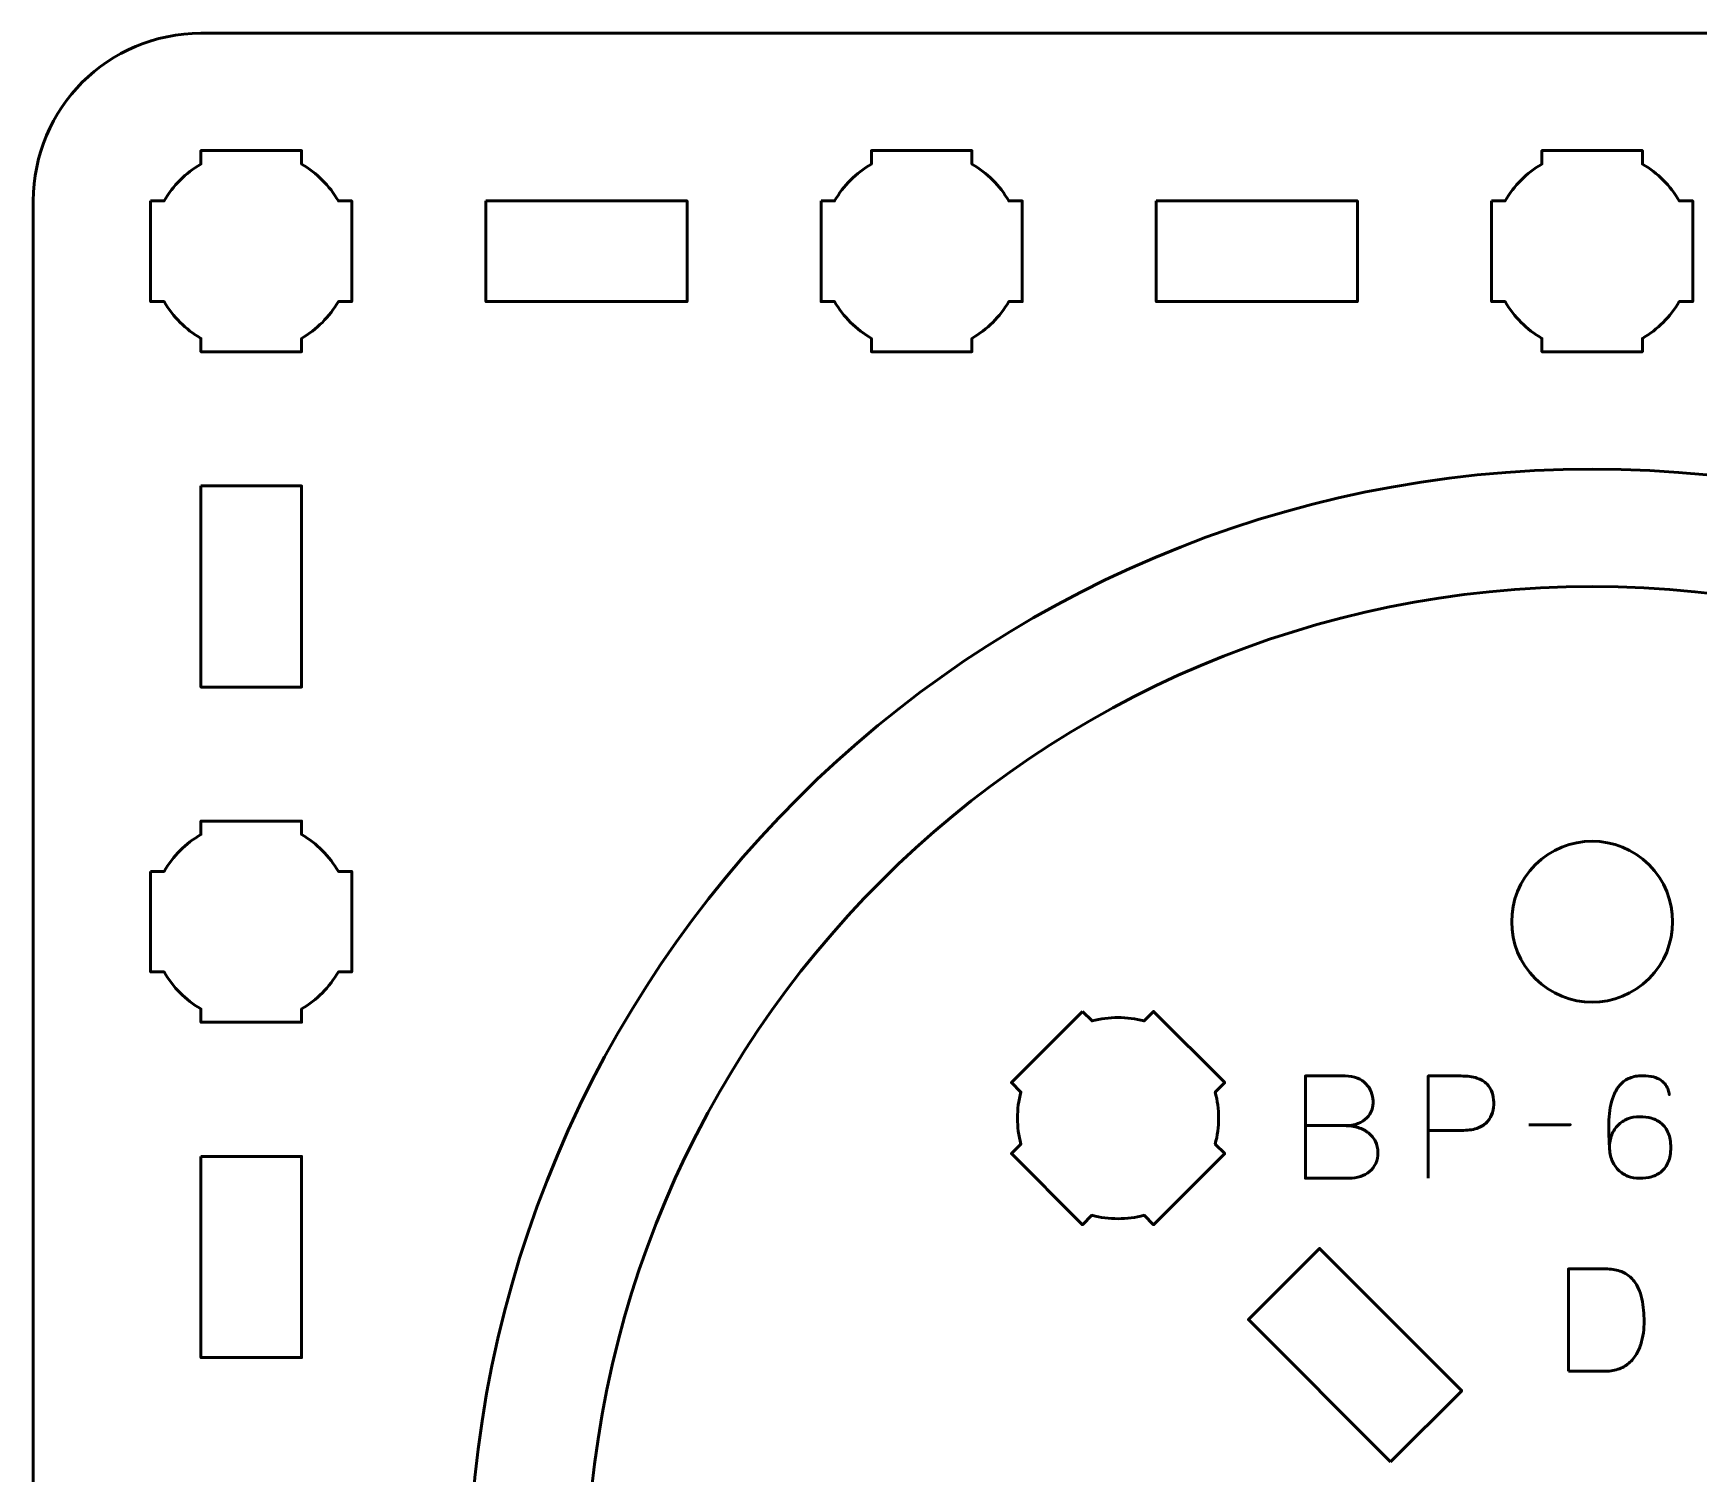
# Model space of a CAD drawing. Header units: centimetres. Extents: x -35.2 to 14.2, y -19.5 to -10.2.
# Drawn here: x -35.15 to -30.182, y -14.496 to -10.2 of the extents above; entities that cross this region are included whole.
import ezdxf

# ---------------------------------------------------------------- set-up
doc = ezdxf.new("R2010")
doc.units = ezdxf.units.CM
doc.header["$MEASUREMENT"] = 0
doc.layers.add('Layer 1', color=7, linetype='Continuous')

msp = doc.modelspace()

# ---------------------------------------------------------------- linework, layer by layer
at = {"layer": 'Layer 1', "lineweight": 53}
for centre, major_axis in [((-30.50001, -14.85001), (0, 3.35)), ((-30.5, -14.85), (0, 3))]:
    msp.add_ellipse(centre, major_axis=major_axis, ratio=1, dxfattribs=at)
for points, knots in [([(-34.64995, -10.19995), (-34.64995, -10.19995), (-26.35005, -10.19995), (-26.35005, -10.19995), (-26.35005, -10.19995), (-26.07305, -10.19995), (-25.84995, -10.42305), (-25.84995, -10.70005), (-25.84995, -10.70005), (-25.84995, -10.70005), (-25.84995, -18.99995), (-25.84995, -18.99995), (-25.84995, -18.99995), (-25.84995, -19.27695), (-26.07305, -19.50005), (-26.35005, -19.50005), (-26.35005, -19.50005), (-26.35005, -19.50005), (-34.64995, -19.50005), (-34.64995, -19.50005), (-34.64995, -19.50005), (-34.92695, -19.50005), (-35.15005, -19.27695), (-35.15005, -18.99995), (-35.15005, -18.99995), (-35.15005, -18.99995), (-35.15005, -10.70005), (-35.15005, -10.70005), (-35.15005, -10.70005), (-35.15005, -10.42305), (-34.92695, -10.19995), (-34.64995, -10.19995)], [0, 0, 0, 0, 0.125, 0.125, 0.125, 0.125, 0.25, 0.25, 0.25, 0.25, 0.375, 0.375, 0.375, 0.375, 0.5, 0.5, 0.5, 0.5, 0.625, 0.625, 0.625, 0.625, 0.75, 0.75, 0.75, 0.75, 0.875, 0.875, 0.875, 0.875, 1, 1, 1, 1]), ([(-34.80001, -10.69997), (-34.80001, -10.69997), (-34.75981, -10.69997), (-34.75981, -10.69997), (-34.75981, -10.69997), (-34.73348, -10.65445), (-34.69552, -10.61652), (-34.65001, -10.59019), (-34.65001, -10.59019), (-34.65001, -10.59019), (-34.65001, -10.54997), (-34.65001, -10.54997), (-34.65001, -10.54997), (-34.65001, -10.54997), (-34.35001, -10.54997), (-34.35001, -10.54997), (-34.35001, -10.54997), (-34.35001, -10.54997), (-34.35001, -10.59016), (-34.35001, -10.59016), (-34.35001, -10.59016), (-34.30448, -10.61649), (-34.26649, -10.65444), (-34.24013, -10.69997), (-34.24013, -10.69997), (-34.24013, -10.69997), (-34.20001, -10.69997), (-34.20001, -10.69997), (-34.20001, -10.69997), (-34.20001, -10.69997), (-34.20001, -10.84539), (-34.20001, -10.84539), (-34.20001, -10.84539), (-34.20001, -10.84539), (-34.19995, -10.85004), (-34.19995, -10.85004), (-34.19995, -10.85004), (-34.19995, -10.85004), (-34.20001, -10.85468), (-34.20001, -10.85468), (-34.20001, -10.85468), (-34.20001, -10.85468), (-34.20001, -10.99997), (-34.20001, -10.99997), (-34.20001, -10.99997), (-34.20001, -10.99997), (-34.24008, -10.99997), (-34.24008, -10.99997), (-34.24008, -10.99997), (-34.26643, -11.04554), (-34.30443, -11.08355), (-34.35001, -11.10991), (-34.35001, -11.10991), (-34.35001, -11.10991), (-34.35001, -11.14997), (-34.35001, -11.14997), (-34.35001, -11.14997), (-34.35001, -11.14997), (-34.49329, -11.14997), (-34.49329, -11.14997), (-34.49329, -11.14997), (-34.49329, -11.14997), (-34.49996, -11.15005), (-34.49996, -11.15005), (-34.49996, -11.15005), (-34.49996, -11.15005), (-34.50664, -11.14997), (-34.50664, -11.14997), (-34.50664, -11.14997), (-34.50664, -11.14997), (-34.65001, -11.14997), (-34.65001, -11.14997), (-34.65001, -11.14997), (-34.65001, -11.14997), (-34.65001, -11.10987), (-34.65001, -11.10987), (-34.65001, -11.10987), (-34.69555, -11.08351), (-34.73353, -11.04552), (-34.75986, -10.99997), (-34.75986, -10.99997), (-34.75986, -10.99997), (-34.80001, -10.99997), (-34.80001, -10.99997), (-34.80001, -10.99997), (-34.80001, -10.99997), (-34.80001, -10.69997), (-34.80001, -10.69997)], [0, 0, 0, 0, 0.0454545, 0.0454545, 0.0454545, 0.0454545, 0.0909091, 0.0909091, 0.0909091, 0.0909091, 0.1363636, 0.1363636, 0.1363636, 0.1363636, 0.1818182, 0.1818182, 0.1818182, 0.1818182, 0.2272727, 0.2272727, 0.2272727, 0.2272727, 0.2727273, 0.2727273, 0.2727273, 0.2727273, 0.3181818, 0.3181818, 0.3181818, 0.3181818, 0.3636364, 0.3636364, 0.3636364, 0.3636364, 0.4090909, 0.4090909, 0.4090909, 0.4090909, 0.4545455, 0.4545455, 0.4545455, 0.4545455, 0.5, 0.5, 0.5, 0.5, 0.5454545, 0.5454545, 0.5454545, 0.5454545, 0.5909091, 0.5909091, 0.5909091, 0.5909091, 0.6363636, 0.6363636, 0.6363636, 0.6363636, 0.6818182, 0.6818182, 0.6818182, 0.6818182, 0.7272727, 0.7272727, 0.7272727, 0.7272727, 0.7727273, 0.7727273, 0.7727273, 0.7727273, 0.8181818, 0.8181818, 0.8181818, 0.8181818, 0.8636364, 0.8636364, 0.8636364, 0.8636364, 0.9090909, 0.9090909, 0.9090909, 0.9090909, 0.9545455, 0.9545455, 0.9545455, 0.9545455, 1, 1, 1, 1]), ([(-32.80001, -10.69997), (-32.80001, -10.69997), (-32.75981, -10.69997), (-32.75981, -10.69997), (-32.75981, -10.69997), (-32.73348, -10.65445), (-32.69552, -10.61652), (-32.65001, -10.59019), (-32.65001, -10.59019), (-32.65001, -10.59019), (-32.65001, -10.54997), (-32.65001, -10.54997), (-32.65001, -10.54997), (-32.65001, -10.54997), (-32.35001, -10.54997), (-32.35001, -10.54997), (-32.35001, -10.54997), (-32.35001, -10.54997), (-32.35001, -10.59016), (-32.35001, -10.59016), (-32.35001, -10.59016), (-32.30448, -10.61649), (-32.26649, -10.65444), (-32.24013, -10.69997), (-32.24013, -10.69997), (-32.24013, -10.69997), (-32.20001, -10.69997), (-32.20001, -10.69997), (-32.20001, -10.69997), (-32.20001, -10.69997), (-32.20001, -10.84539), (-32.20001, -10.84539), (-32.20001, -10.84539), (-32.20001, -10.84539), (-32.19995, -10.85004), (-32.19995, -10.85004), (-32.19995, -10.85004), (-32.19995, -10.85004), (-32.20001, -10.85468), (-32.20001, -10.85468), (-32.20001, -10.85468), (-32.20001, -10.85468), (-32.20001, -10.99997), (-32.20001, -10.99997), (-32.20001, -10.99997), (-32.20001, -10.99997), (-32.24008, -10.99997), (-32.24008, -10.99997), (-32.24008, -10.99997), (-32.26643, -11.04554), (-32.30443, -11.08355), (-32.35001, -11.10991), (-32.35001, -11.10991), (-32.35001, -11.10991), (-32.35001, -11.14997), (-32.35001, -11.14997), (-32.35001, -11.14997), (-32.35001, -11.14997), (-32.49329, -11.14997), (-32.49329, -11.14997), (-32.49329, -11.14997), (-32.49329, -11.14997), (-32.49996, -11.15005), (-32.49996, -11.15005), (-32.49996, -11.15005), (-32.49996, -11.15005), (-32.50664, -11.14997), (-32.50664, -11.14997), (-32.50664, -11.14997), (-32.50664, -11.14997), (-32.65001, -11.14997), (-32.65001, -11.14997), (-32.65001, -11.14997), (-32.65001, -11.14997), (-32.65001, -11.10987), (-32.65001, -11.10987), (-32.65001, -11.10987), (-32.69555, -11.08351), (-32.73353, -11.04552), (-32.75986, -10.99997), (-32.75986, -10.99997), (-32.75986, -10.99997), (-32.80001, -10.99997), (-32.80001, -10.99997), (-32.80001, -10.99997), (-32.80001, -10.99997), (-32.80001, -10.69997), (-32.80001, -10.69997)], [0, 0, 0, 0, 0.0454545, 0.0454545, 0.0454545, 0.0454545, 0.0909091, 0.0909091, 0.0909091, 0.0909091, 0.1363636, 0.1363636, 0.1363636, 0.1363636, 0.1818182, 0.1818182, 0.1818182, 0.1818182, 0.2272727, 0.2272727, 0.2272727, 0.2272727, 0.2727273, 0.2727273, 0.2727273, 0.2727273, 0.3181818, 0.3181818, 0.3181818, 0.3181818, 0.3636364, 0.3636364, 0.3636364, 0.3636364, 0.4090909, 0.4090909, 0.4090909, 0.4090909, 0.4545455, 0.4545455, 0.4545455, 0.4545455, 0.5, 0.5, 0.5, 0.5, 0.5454545, 0.5454545, 0.5454545, 0.5454545, 0.5909091, 0.5909091, 0.5909091, 0.5909091, 0.6363636, 0.6363636, 0.6363636, 0.6363636, 0.6818182, 0.6818182, 0.6818182, 0.6818182, 0.7272727, 0.7272727, 0.7272727, 0.7272727, 0.7727273, 0.7727273, 0.7727273, 0.7727273, 0.8181818, 0.8181818, 0.8181818, 0.8181818, 0.8636364, 0.8636364, 0.8636364, 0.8636364, 0.9090909, 0.9090909, 0.9090909, 0.9090909, 0.9545455, 0.9545455, 0.9545455, 0.9545455, 1, 1, 1, 1]), ([(-30.80001, -10.69997), (-30.80001, -10.69997), (-30.75981, -10.69997), (-30.75981, -10.69997), (-30.75981, -10.69997), (-30.73348, -10.65445), (-30.69552, -10.61652), (-30.65001, -10.59019), (-30.65001, -10.59019), (-30.65001, -10.59019), (-30.65001, -10.54997), (-30.65001, -10.54997), (-30.65001, -10.54997), (-30.65001, -10.54997), (-30.35001, -10.54997), (-30.35001, -10.54997), (-30.35001, -10.54997), (-30.35001, -10.54997), (-30.35001, -10.59016), (-30.35001, -10.59016), (-30.35001, -10.59016), (-30.30448, -10.61649), (-30.26649, -10.65444), (-30.24013, -10.69997), (-30.24013, -10.69997), (-30.24013, -10.69997), (-30.20001, -10.69997), (-30.20001, -10.69997), (-30.20001, -10.69997), (-30.20001, -10.69997), (-30.20001, -10.84539), (-30.20001, -10.84539), (-30.20001, -10.84539), (-30.20001, -10.84539), (-30.19995, -10.85004), (-30.19995, -10.85004), (-30.19995, -10.85004), (-30.19995, -10.85004), (-30.20001, -10.85468), (-30.20001, -10.85468), (-30.20001, -10.85468), (-30.20001, -10.85468), (-30.20001, -10.99997), (-30.20001, -10.99997), (-30.20001, -10.99997), (-30.20001, -10.99997), (-30.24008, -10.99997), (-30.24008, -10.99997), (-30.24008, -10.99997), (-30.26643, -11.04554), (-30.30443, -11.08355), (-30.35001, -11.10991), (-30.35001, -11.10991), (-30.35001, -11.10991), (-30.35001, -11.14997), (-30.35001, -11.14997), (-30.35001, -11.14997), (-30.35001, -11.14997), (-30.49329, -11.14997), (-30.49329, -11.14997), (-30.49329, -11.14997), (-30.49329, -11.14997), (-30.49996, -11.15005), (-30.49996, -11.15005), (-30.49996, -11.15005), (-30.49996, -11.15005), (-30.50664, -11.14997), (-30.50664, -11.14997), (-30.50664, -11.14997), (-30.50664, -11.14997), (-30.65001, -11.14997), (-30.65001, -11.14997), (-30.65001, -11.14997), (-30.65001, -11.14997), (-30.65001, -11.10987), (-30.65001, -11.10987), (-30.65001, -11.10987), (-30.69555, -11.08351), (-30.73353, -11.04552), (-30.75986, -10.99997), (-30.75986, -10.99997), (-30.75986, -10.99997), (-30.80001, -10.99997), (-30.80001, -10.99997), (-30.80001, -10.99997), (-30.80001, -10.99997), (-30.80001, -10.69997), (-30.80001, -10.69997)], [0, 0, 0, 0, 0.0454545, 0.0454545, 0.0454545, 0.0454545, 0.0909091, 0.0909091, 0.0909091, 0.0909091, 0.1363636, 0.1363636, 0.1363636, 0.1363636, 0.1818182, 0.1818182, 0.1818182, 0.1818182, 0.2272727, 0.2272727, 0.2272727, 0.2272727, 0.2727273, 0.2727273, 0.2727273, 0.2727273, 0.3181818, 0.3181818, 0.3181818, 0.3181818, 0.3636364, 0.3636364, 0.3636364, 0.3636364, 0.4090909, 0.4090909, 0.4090909, 0.4090909, 0.4545455, 0.4545455, 0.4545455, 0.4545455, 0.5, 0.5, 0.5, 0.5, 0.5454545, 0.5454545, 0.5454545, 0.5454545, 0.5909091, 0.5909091, 0.5909091, 0.5909091, 0.6363636, 0.6363636, 0.6363636, 0.6363636, 0.6818182, 0.6818182, 0.6818182, 0.6818182, 0.7272727, 0.7272727, 0.7272727, 0.7272727, 0.7727273, 0.7727273, 0.7727273, 0.7727273, 0.8181818, 0.8181818, 0.8181818, 0.8181818, 0.8636364, 0.8636364, 0.8636364, 0.8636364, 0.9090909, 0.9090909, 0.9090909, 0.9090909, 0.9545455, 0.9545455, 0.9545455, 0.9545455, 1, 1, 1, 1]), ([(-33.8, -10.70005), (-33.8, -10.70005), (-33.2, -10.70005), (-33.2, -10.70005), (-33.2, -10.70005), (-33.2, -10.70005), (-33.2, -11.00005), (-33.2, -11.00005), (-33.2, -11.00005), (-33.2, -11.00005), (-33.8, -11.00005), (-33.8, -11.00005), (-33.8, -11.00005), (-33.8, -11.00005), (-33.8, -10.70005), (-33.8, -10.70005)], [0, 0, 0, 0, 0.25, 0.25, 0.25, 0.25, 0.5, 0.5, 0.5, 0.5, 0.75, 0.75, 0.75, 0.75, 1, 1, 1, 1]), ([(-31.80004, -10.70005), (-31.80004, -10.70005), (-31.20003, -10.70005), (-31.20003, -10.70005), (-31.20003, -10.70005), (-31.20003, -10.70005), (-31.20003, -11.00005), (-31.20003, -11.00005), (-31.20003, -11.00005), (-31.20003, -11.00005), (-31.80004, -11.00005), (-31.80004, -11.00005), (-31.80004, -11.00005), (-31.80004, -11.00005), (-31.80004, -10.70005), (-31.80004, -10.70005)], [0, 0, 0, 0, 0.25, 0.25, 0.25, 0.25, 0.5, 0.5, 0.5, 0.5, 0.75, 0.75, 0.75, 0.75, 1, 1, 1, 1]), ([(-34.64995, -11.55), (-34.64995, -11.55), (-34.34995, -11.55), (-34.34995, -11.55), (-34.34995, -11.55), (-34.34995, -11.55), (-34.34995, -12.15), (-34.34995, -12.15), (-34.34995, -12.15), (-34.34995, -12.15), (-34.64995, -12.15), (-34.64995, -12.15), (-34.64995, -12.15), (-34.64995, -12.15), (-34.64995, -11.55), (-34.64995, -11.55)], [0, 0, 0, 0, 0.25, 0.25, 0.25, 0.25, 0.5, 0.5, 0.5, 0.5, 0.75, 0.75, 0.75, 0.75, 1, 1, 1, 1]), ([(-34.80001, -12.69997), (-34.80001, -12.69997), (-34.75981, -12.69997), (-34.75981, -12.69997), (-34.75981, -12.69997), (-34.73348, -12.65445), (-34.69552, -12.61652), (-34.65001, -12.59019), (-34.65001, -12.59019), (-34.65001, -12.59019), (-34.65001, -12.54997), (-34.65001, -12.54997), (-34.65001, -12.54997), (-34.65001, -12.54997), (-34.35001, -12.54997), (-34.35001, -12.54997), (-34.35001, -12.54997), (-34.35001, -12.54997), (-34.35001, -12.59016), (-34.35001, -12.59016), (-34.35001, -12.59016), (-34.30448, -12.61649), (-34.26649, -12.65444), (-34.24013, -12.69997), (-34.24013, -12.69997), (-34.24013, -12.69997), (-34.20001, -12.69997), (-34.20001, -12.69997), (-34.20001, -12.69997), (-34.20001, -12.69997), (-34.20001, -12.84539), (-34.20001, -12.84539), (-34.20001, -12.84539), (-34.20001, -12.84539), (-34.19995, -12.85004), (-34.19995, -12.85004), (-34.19995, -12.85004), (-34.19995, -12.85004), (-34.20001, -12.85468), (-34.20001, -12.85468), (-34.20001, -12.85468), (-34.20001, -12.85468), (-34.20001, -12.99997), (-34.20001, -12.99997), (-34.20001, -12.99997), (-34.20001, -12.99997), (-34.24008, -12.99997), (-34.24008, -12.99997), (-34.24008, -12.99997), (-34.26643, -13.04554), (-34.30443, -13.08355), (-34.35001, -13.10991), (-34.35001, -13.10991), (-34.35001, -13.10991), (-34.35001, -13.14997), (-34.35001, -13.14997), (-34.35001, -13.14997), (-34.35001, -13.14997), (-34.49329, -13.14997), (-34.49329, -13.14997), (-34.49329, -13.14997), (-34.49329, -13.14997), (-34.49996, -13.15005), (-34.49996, -13.15005), (-34.49996, -13.15005), (-34.49996, -13.15005), (-34.50664, -13.14997), (-34.50664, -13.14997), (-34.50664, -13.14997), (-34.50664, -13.14997), (-34.65001, -13.14997), (-34.65001, -13.14997), (-34.65001, -13.14997), (-34.65001, -13.14997), (-34.65001, -13.10987), (-34.65001, -13.10987), (-34.65001, -13.10987), (-34.69555, -13.08351), (-34.73353, -13.04552), (-34.75986, -12.99997), (-34.75986, -12.99997), (-34.75986, -12.99997), (-34.80001, -12.99997), (-34.80001, -12.99997), (-34.80001, -12.99997), (-34.80001, -12.99997), (-34.80001, -12.69997), (-34.80001, -12.69997)], [0, 0, 0, 0, 0.0454545, 0.0454545, 0.0454545, 0.0454545, 0.0909091, 0.0909091, 0.0909091, 0.0909091, 0.1363636, 0.1363636, 0.1363636, 0.1363636, 0.1818182, 0.1818182, 0.1818182, 0.1818182, 0.2272727, 0.2272727, 0.2272727, 0.2272727, 0.2727273, 0.2727273, 0.2727273, 0.2727273, 0.3181818, 0.3181818, 0.3181818, 0.3181818, 0.3636364, 0.3636364, 0.3636364, 0.3636364, 0.4090909, 0.4090909, 0.4090909, 0.4090909, 0.4545455, 0.4545455, 0.4545455, 0.4545455, 0.5, 0.5, 0.5, 0.5, 0.5454545, 0.5454545, 0.5454545, 0.5454545, 0.5909091, 0.5909091, 0.5909091, 0.5909091, 0.6363636, 0.6363636, 0.6363636, 0.6363636, 0.6818182, 0.6818182, 0.6818182, 0.6818182, 0.7272727, 0.7272727, 0.7272727, 0.7272727, 0.7727273, 0.7727273, 0.7727273, 0.7727273, 0.8181818, 0.8181818, 0.8181818, 0.8181818, 0.8636364, 0.8636364, 0.8636364, 0.8636364, 0.9090909, 0.9090909, 0.9090909, 0.9090909, 0.9545455, 0.9545455, 0.9545455, 0.9545455, 1, 1, 1, 1]), ([(-30.66971, -12.68028), (-30.57599, -12.58656), (-30.42399, -12.58656), (-30.33027, -12.68028), (-30.33027, -12.68028), (-30.23655, -12.774), (-30.23655, -12.926), (-30.33027, -13.01972), (-30.33027, -13.01972), (-30.42399, -13.11344), (-30.57599, -13.11344), (-30.66971, -13.01972), (-30.66971, -13.01972), (-30.76343, -12.926), (-30.76343, -12.774), (-30.66971, -12.68028)], [0, 0, 0, 0, 0.25, 0.25, 0.25, 0.25, 0.5, 0.5, 0.5, 0.5, 0.75, 0.75, 0.75, 0.75, 1, 1, 1, 1]), ([(-32.0203, -13.11757), (-32.0203, -13.11757), (-31.99187, -13.14599), (-31.99187, -13.14599), (-31.99187, -13.14599), (-31.94107, -13.13242), (-31.88741, -13.13244), (-31.83661, -13.14601), (-31.83661, -13.14601), (-31.83661, -13.14601), (-31.80817, -13.11757), (-31.80817, -13.11757), (-31.80817, -13.11757), (-31.80817, -13.11757), (-31.59604, -13.3297), (-31.59604, -13.3297), (-31.59604, -13.3297), (-31.59604, -13.3297), (-31.62445, -13.35812), (-31.62445, -13.35812), (-31.62445, -13.35812), (-31.61088, -13.40893), (-31.61085, -13.46263), (-31.6244, -13.51346), (-31.6244, -13.51346), (-31.6244, -13.51346), (-31.59604, -13.54183), (-31.59604, -13.54183), (-31.59604, -13.54183), (-31.59604, -13.54183), (-31.69886, -13.64466), (-31.69886, -13.64466), (-31.69886, -13.64466), (-31.69886, -13.64466), (-31.70211, -13.64799), (-31.70211, -13.64799), (-31.70211, -13.64799), (-31.70211, -13.64799), (-31.70543, -13.65123), (-31.70543, -13.65123), (-31.70543, -13.65123), (-31.70543, -13.65123), (-31.80817, -13.75396), (-31.80817, -13.75396), (-31.80817, -13.75396), (-31.80817, -13.75396), (-31.8365, -13.72563), (-31.8365, -13.72563), (-31.8365, -13.72563), (-31.88736, -13.73922), (-31.9411, -13.73923), (-31.99197, -13.72564), (-31.99197, -13.72564), (-31.99197, -13.72564), (-32.0203, -13.75396), (-32.0203, -13.75396), (-32.0203, -13.75396), (-32.0203, -13.75396), (-32.12161, -13.65265), (-32.12161, -13.65265), (-32.12161, -13.65265), (-32.12161, -13.65265), (-32.12639, -13.64799), (-32.12639, -13.64799), (-32.12639, -13.64799), (-32.12639, -13.64799), (-32.13105, -13.64321), (-32.13105, -13.64321), (-32.13105, -13.64321), (-32.13105, -13.64321), (-32.23243, -13.54183), (-32.23243, -13.54183), (-32.23243, -13.54183), (-32.23243, -13.54183), (-32.20408, -13.51348), (-32.20408, -13.51348), (-32.20408, -13.51348), (-32.21764, -13.46263), (-32.21763, -13.40892), (-32.20404, -13.35809), (-32.20404, -13.35809), (-32.20404, -13.35809), (-32.23243, -13.3297), (-32.23243, -13.3297), (-32.23243, -13.3297), (-32.23243, -13.3297), (-32.0203, -13.11757), (-32.0203, -13.11757)], [0, 0, 0, 0, 0.0454545, 0.0454545, 0.0454545, 0.0454545, 0.0909091, 0.0909091, 0.0909091, 0.0909091, 0.1363636, 0.1363636, 0.1363636, 0.1363636, 0.1818182, 0.1818182, 0.1818182, 0.1818182, 0.2272727, 0.2272727, 0.2272727, 0.2272727, 0.2727273, 0.2727273, 0.2727273, 0.2727273, 0.3181818, 0.3181818, 0.3181818, 0.3181818, 0.3636364, 0.3636364, 0.3636364, 0.3636364, 0.4090909, 0.4090909, 0.4090909, 0.4090909, 0.4545455, 0.4545455, 0.4545455, 0.4545455, 0.5, 0.5, 0.5, 0.5, 0.5454545, 0.5454545, 0.5454545, 0.5454545, 0.5909091, 0.5909091, 0.5909091, 0.5909091, 0.6363636, 0.6363636, 0.6363636, 0.6363636, 0.6818182, 0.6818182, 0.6818182, 0.6818182, 0.7272727, 0.7272727, 0.7272727, 0.7272727, 0.7727273, 0.7727273, 0.7727273, 0.7727273, 0.8181818, 0.8181818, 0.8181818, 0.8181818, 0.8636364, 0.8636364, 0.8636364, 0.8636364, 0.9090909, 0.9090909, 0.9090909, 0.9090909, 0.9545455, 0.9545455, 0.9545455, 0.9545455, 1, 1, 1, 1]), ([(-34.64995, -13.54996), (-34.64995, -13.54996), (-34.34995, -13.54996), (-34.34995, -13.54996), (-34.34995, -13.54996), (-34.34995, -13.54996), (-34.34995, -14.14997), (-34.34995, -14.14997), (-34.34995, -14.14997), (-34.34995, -14.14997), (-34.64995, -14.14997), (-34.64995, -14.14997), (-34.64995, -14.14997), (-34.64995, -14.14997), (-34.64995, -13.54996), (-34.64995, -13.54996)], [0, 0, 0, 0, 0.25, 0.25, 0.25, 0.25, 0.5, 0.5, 0.5, 0.5, 0.75, 0.75, 0.75, 0.75, 1, 1, 1, 1]), ([(-31.10108, -14.46114), (-31.10108, -14.46114), (-31.52535, -14.03687), (-31.52535, -14.03687), (-31.52535, -14.03687), (-31.52535, -14.03687), (-31.31322, -13.82474), (-31.31322, -13.82474), (-31.31322, -13.82474), (-31.31322, -13.82474), (-30.88895, -14.24901), (-30.88895, -14.24901), (-30.88895, -14.24901), (-30.88895, -14.24901), (-31.10108, -14.46114), (-31.10108, -14.46114)], [0, 0, 0, 0, 0.25, 0.25, 0.25, 0.25, 0.5, 0.5, 0.5, 0.5, 0.75, 0.75, 0.75, 0.75, 1, 1, 1, 1])]:
    msp.add_open_spline(points, degree=3, knots=knots, dxfattribs=at)
at = {"layer": 'Layer 1', "color": 5, "lineweight": 53}
for points, knots in [([(-31.35511, -13.45832), (-31.35511, -13.45832), (-31.23785, -13.45832), (-31.23785, -13.45832), (-31.23785, -13.45832), (-31.22261, -13.45825), (-31.20963, -13.45614), (-31.19869, -13.45197), (-31.19869, -13.45197), (-31.18782, -13.44788), (-31.17901, -13.44231), (-31.17216, -13.43532), (-31.17216, -13.43532), (-31.16532, -13.42834), (-31.16038, -13.42044), (-31.15727, -13.41169), (-31.15727, -13.41169), (-31.15424, -13.40301), (-31.15283, -13.39398), (-31.15318, -13.38467), (-31.15318, -13.38467), (-31.15361, -13.37535), (-31.15558, -13.36632), (-31.15911, -13.3575), (-31.15911, -13.3575), (-31.16257, -13.34868), (-31.16779, -13.34071), (-31.17463, -13.33358), (-31.17463, -13.33358), (-31.18147, -13.32646), (-31.19001, -13.32081), (-31.20038, -13.31665), (-31.20038, -13.31665), (-31.21076, -13.31242), (-31.22296, -13.31023), (-31.237, -13.31016), (-31.237, -13.31016), (-31.237, -13.31016), (-31.35511, -13.31016), (-31.35511, -13.31016), (-31.35511, -13.31016), (-31.35511, -13.31016), (-31.35511, -13.61538), (-31.35511, -13.61538), (-31.35511, -13.61538), (-31.35511, -13.61538), (-31.22515, -13.61538), (-31.22515, -13.61538), (-31.22515, -13.61538), (-31.21301, -13.61538), (-31.20172, -13.61362), (-31.19128, -13.61016), (-31.19128, -13.61016), (-31.18084, -13.60663), (-31.17174, -13.60162), (-31.16384, -13.59492), (-31.16384, -13.59492), (-31.156, -13.58829), (-31.14987, -13.58024), (-31.14549, -13.57072), (-31.14549, -13.57072), (-31.14112, -13.56119), (-31.13886, -13.5504), (-31.13879, -13.53833), (-31.13879, -13.53833), (-31.13907, -13.5262), (-31.14161, -13.51526), (-31.14648, -13.50546), (-31.14648, -13.50546), (-31.15135, -13.49565), (-31.15812, -13.48725), (-31.16687, -13.4802), (-31.16687, -13.4802), (-31.17562, -13.47321), (-31.18606, -13.46778), (-31.19806, -13.46404), (-31.19806, -13.46404), (-31.21005, -13.4603), (-31.22331, -13.4584), (-31.23785, -13.45832), (-31.23785, -13.45832), (-31.22331, -13.4584), (-31.21005, -13.4603), (-31.19806, -13.46404), (-31.19806, -13.46404), (-31.18606, -13.46778), (-31.17562, -13.47321), (-31.16687, -13.4802), (-31.16687, -13.4802), (-31.15812, -13.48725), (-31.15135, -13.49565), (-31.14648, -13.50546), (-31.14648, -13.50546), (-31.14161, -13.51526), (-31.13907, -13.5262), (-31.13879, -13.53833), (-31.13879, -13.53833), (-31.13886, -13.5504), (-31.14112, -13.56119), (-31.14549, -13.57072), (-31.14549, -13.57072), (-31.14987, -13.58024), (-31.156, -13.58829), (-31.16384, -13.59492), (-31.16384, -13.59492), (-31.17174, -13.60162), (-31.18084, -13.60663), (-31.19128, -13.61016), (-31.19128, -13.61016), (-31.20172, -13.61362), (-31.21301, -13.61538), (-31.22515, -13.61538), (-31.22515, -13.61538), (-31.22515, -13.61538), (-31.35511, -13.61538), (-31.35511, -13.61538), (-31.35511, -13.61538), (-31.35511, -13.61538), (-31.35511, -13.31016), (-31.35511, -13.31016), (-31.35511, -13.31016), (-31.35511, -13.31016), (-31.237, -13.31016), (-31.237, -13.31016), (-31.237, -13.31016), (-31.22296, -13.31023), (-31.21076, -13.31242), (-31.20038, -13.31665), (-31.20038, -13.31665), (-31.19001, -13.32081), (-31.18147, -13.32646), (-31.17463, -13.33358), (-31.17463, -13.33358), (-31.16779, -13.34071), (-31.16257, -13.34868), (-31.15911, -13.3575), (-31.15911, -13.3575), (-31.15558, -13.36632), (-31.15361, -13.37535), (-31.15318, -13.38467), (-31.15318, -13.38467), (-31.15283, -13.39398), (-31.15424, -13.40301), (-31.15727, -13.41169), (-31.15727, -13.41169), (-31.16038, -13.42044), (-31.16532, -13.42834), (-31.17216, -13.43532), (-31.17216, -13.43532), (-31.17901, -13.44231), (-31.18782, -13.44788), (-31.19869, -13.45197), (-31.19869, -13.45197), (-31.20963, -13.45614), (-31.22261, -13.45825), (-31.23785, -13.45832), (-31.23785, -13.45832), (-31.23785, -13.45832), (-31.35511, -13.45832), (-31.35511, -13.45832)], [0, 0, 0, 0, 0.025, 0.025, 0.025, 0.025, 0.05, 0.05, 0.05, 0.05, 0.075, 0.075, 0.075, 0.075, 0.1, 0.1, 0.1, 0.1, 0.125, 0.125, 0.125, 0.125, 0.15, 0.15, 0.15, 0.15, 0.175, 0.175, 0.175, 0.175, 0.2, 0.2, 0.2, 0.2, 0.225, 0.225, 0.225, 0.225, 0.25, 0.25, 0.25, 0.25, 0.275, 0.275, 0.275, 0.275, 0.3, 0.3, 0.3, 0.3, 0.325, 0.325, 0.325, 0.325, 0.35, 0.35, 0.35, 0.35, 0.375, 0.375, 0.375, 0.375, 0.4, 0.4, 0.4, 0.4, 0.425, 0.425, 0.425, 0.425, 0.45, 0.45, 0.45, 0.45, 0.475, 0.475, 0.475, 0.475, 0.5, 0.5, 0.5, 0.5, 0.525, 0.525, 0.525, 0.525, 0.55, 0.55, 0.55, 0.55, 0.575, 0.575, 0.575, 0.575, 0.6, 0.6, 0.6, 0.6, 0.625, 0.625, 0.625, 0.625, 0.65, 0.65, 0.65, 0.65, 0.675, 0.675, 0.675, 0.675, 0.7, 0.7, 0.7, 0.7, 0.725, 0.725, 0.725, 0.725, 0.75, 0.75, 0.75, 0.75, 0.775, 0.775, 0.775, 0.775, 0.8, 0.8, 0.8, 0.8, 0.825, 0.825, 0.825, 0.825, 0.85, 0.85, 0.85, 0.85, 0.875, 0.875, 0.875, 0.875, 0.9, 0.9, 0.9, 0.9, 0.925, 0.925, 0.925, 0.925, 0.95, 0.95, 0.95, 0.95, 0.975, 0.975, 0.975, 0.975, 1, 1, 1, 1]), ([(-30.98893, -13.61538), (-30.98893, -13.61538), (-30.98893, -13.31016), (-30.98893, -13.31016), (-30.98893, -13.31016), (-30.98893, -13.31016), (-30.89156, -13.31016), (-30.89156, -13.31016), (-30.89156, -13.31016), (-30.87209, -13.31023), (-30.85608, -13.31242), (-30.84345, -13.31665), (-30.84345, -13.31665), (-30.83089, -13.32081), (-30.82101, -13.3266), (-30.81388, -13.33394), (-30.81388, -13.33394), (-30.80676, -13.3412), (-30.80168, -13.34953), (-30.79857, -13.35891), (-30.79857, -13.35891), (-30.79554, -13.3683), (-30.79378, -13.3781), (-30.79335, -13.38848), (-30.79335, -13.38848), (-30.79286, -13.39885), (-30.79406, -13.40901), (-30.79688, -13.41888), (-30.79688, -13.41888), (-30.79977, -13.42876), (-30.80464, -13.43772), (-30.81163, -13.44577), (-30.81163, -13.44577), (-30.81854, -13.45381), (-30.82792, -13.46023), (-30.83971, -13.46496), (-30.83971, -13.46496), (-30.85149, -13.46975), (-30.86609, -13.47215), (-30.88352, -13.47229), (-30.88352, -13.47229), (-30.88352, -13.47229), (-30.98893, -13.47229), (-30.98893, -13.47229), (-30.98893, -13.47229), (-30.98893, -13.47229), (-30.88352, -13.47229), (-30.88352, -13.47229), (-30.88352, -13.47229), (-30.86645, -13.47215), (-30.85198, -13.46975), (-30.84027, -13.46496), (-30.84027, -13.46496), (-30.82849, -13.46023), (-30.8191, -13.45381), (-30.81205, -13.44577), (-30.81205, -13.44577), (-30.80506, -13.43772), (-30.80005, -13.42876), (-30.79709, -13.41888), (-30.79709, -13.41888), (-30.79413, -13.40901), (-30.79286, -13.39885), (-30.79335, -13.38848), (-30.79335, -13.38848), (-30.79378, -13.3781), (-30.79554, -13.3683), (-30.79871, -13.35891), (-30.79871, -13.35891), (-30.80182, -13.34953), (-30.80704, -13.3412), (-30.81417, -13.33394), (-30.81417, -13.33394), (-30.82136, -13.3266), (-30.83124, -13.32081), (-30.8438, -13.31665), (-30.8438, -13.31665), (-30.85643, -13.31242), (-30.8723, -13.31023), (-30.89156, -13.31016), (-30.89156, -13.31016), (-30.89156, -13.31016), (-30.98893, -13.31016), (-30.98893, -13.31016), (-30.98893, -13.31016), (-30.98893, -13.31016), (-30.98893, -13.61538), (-30.98893, -13.61538)], [0, 0, 0, 0, 0.0454545, 0.0454545, 0.0454545, 0.0454545, 0.0909091, 0.0909091, 0.0909091, 0.0909091, 0.1363636, 0.1363636, 0.1363636, 0.1363636, 0.1818182, 0.1818182, 0.1818182, 0.1818182, 0.2272727, 0.2272727, 0.2272727, 0.2272727, 0.2727273, 0.2727273, 0.2727273, 0.2727273, 0.3181818, 0.3181818, 0.3181818, 0.3181818, 0.3636364, 0.3636364, 0.3636364, 0.3636364, 0.4090909, 0.4090909, 0.4090909, 0.4090909, 0.4545455, 0.4545455, 0.4545455, 0.4545455, 0.5, 0.5, 0.5, 0.5, 0.5454545, 0.5454545, 0.5454545, 0.5454545, 0.5909091, 0.5909091, 0.5909091, 0.5909091, 0.6363636, 0.6363636, 0.6363636, 0.6363636, 0.6818182, 0.6818182, 0.6818182, 0.6818182, 0.7272727, 0.7272727, 0.7272727, 0.7272727, 0.7727273, 0.7727273, 0.7727273, 0.7727273, 0.8181818, 0.8181818, 0.8181818, 0.8181818, 0.8636364, 0.8636364, 0.8636364, 0.8636364, 0.9090909, 0.9090909, 0.9090909, 0.9090909, 0.9545455, 0.9545455, 0.9545455, 0.9545455, 1, 1, 1, 1]), ([(-30.44834, -13.52352), (-30.44827, -13.50969), (-30.44602, -13.4972), (-30.4415, -13.48591), (-30.4415, -13.48591), (-30.43706, -13.47469), (-30.43078, -13.46503), (-30.42266, -13.45691), (-30.42266, -13.45691), (-30.41462, -13.44887), (-30.40509, -13.44266), (-30.39423, -13.43829), (-30.39423, -13.43829), (-30.38336, -13.43391), (-30.37144, -13.43173), (-30.3586, -13.43165), (-30.3586, -13.43165), (-30.34569, -13.43158), (-30.33362, -13.43321), (-30.3224, -13.43645), (-30.3224, -13.43645), (-30.31118, -13.43963), (-30.30138, -13.44485), (-30.29284, -13.45205), (-30.29284, -13.45205), (-30.2843, -13.45917), (-30.2776, -13.46863), (-30.2728, -13.48041), (-30.2728, -13.48041), (-30.26801, -13.49219), (-30.26554, -13.50651), (-30.26547, -13.52352), (-30.26547, -13.52352), (-30.26554, -13.54052), (-30.26801, -13.55484), (-30.2728, -13.56663), (-30.2728, -13.56663), (-30.2776, -13.57841), (-30.2843, -13.58786), (-30.29284, -13.59499), (-30.29284, -13.59499), (-30.30138, -13.60219), (-30.31118, -13.60741), (-30.3224, -13.61058), (-30.3224, -13.61058), (-30.33362, -13.61383), (-30.34569, -13.61545), (-30.3586, -13.61538), (-30.3586, -13.61538), (-30.37144, -13.61531), (-30.38322, -13.61312), (-30.39402, -13.60875), (-30.39402, -13.60875), (-30.40474, -13.60437), (-30.41405, -13.59816), (-30.42203, -13.59005), (-30.42203, -13.59005), (-30.43, -13.58201), (-30.43628, -13.57234), (-30.44079, -13.56105), (-30.44079, -13.56105), (-30.44538, -13.54983), (-30.44785, -13.53735), (-30.44834, -13.52352), (-30.44834, -13.52352), (-30.44863, -13.51653), (-30.44898, -13.50821), (-30.44947, -13.49854), (-30.44947, -13.49854), (-30.44997, -13.4888), (-30.45025, -13.47822), (-30.45032, -13.46686), (-30.45032, -13.46686), (-30.45039, -13.45543), (-30.45004, -13.44365), (-30.44912, -13.43158), (-30.44912, -13.43158), (-30.44827, -13.41945), (-30.44658, -13.40752), (-30.44411, -13.39574), (-30.44411, -13.39574), (-30.44164, -13.38403), (-30.43811, -13.37295), (-30.43346, -13.36258), (-30.43346, -13.36258), (-30.4288, -13.35221), (-30.4228, -13.34304), (-30.41539, -13.33506), (-30.41539, -13.33506), (-30.40792, -13.32709), (-30.39881, -13.32081), (-30.38802, -13.31623), (-30.38802, -13.31623), (-30.37722, -13.31171), (-30.36445, -13.30938), (-30.34971, -13.30931), (-30.34971, -13.30931), (-30.33687, -13.30938), (-30.326, -13.31065), (-30.31697, -13.31312), (-30.31697, -13.31312), (-30.30794, -13.31559), (-30.30053, -13.31891), (-30.2946, -13.323), (-30.2946, -13.323), (-30.28875, -13.32716), (-30.28409, -13.33168), (-30.28071, -13.33669), (-30.28071, -13.33669), (-30.27732, -13.34163), (-30.27478, -13.34664), (-30.27323, -13.35165), (-30.27323, -13.35165), (-30.2716, -13.35665), (-30.27055, -13.36131), (-30.27012, -13.36562), (-30.27012, -13.36562), (-30.27055, -13.36131), (-30.2716, -13.35665), (-30.27323, -13.35165), (-30.27323, -13.35165), (-30.27478, -13.34664), (-30.27732, -13.34163), (-30.28071, -13.33669), (-30.28071, -13.33669), (-30.28409, -13.33168), (-30.28875, -13.32716), (-30.2946, -13.323), (-30.2946, -13.323), (-30.30053, -13.31891), (-30.30794, -13.31559), (-30.31697, -13.31312), (-30.31697, -13.31312), (-30.326, -13.31065), (-30.33687, -13.30938), (-30.34971, -13.30931), (-30.34971, -13.30931), (-30.36445, -13.30938), (-30.37722, -13.31171), (-30.38802, -13.31623), (-30.38802, -13.31623), (-30.39881, -13.32081), (-30.40792, -13.32709), (-30.41539, -13.33506), (-30.41539, -13.33506), (-30.4228, -13.34304), (-30.4288, -13.35221), (-30.43346, -13.36258), (-30.43346, -13.36258), (-30.43811, -13.37295), (-30.44164, -13.38403), (-30.44411, -13.39574), (-30.44411, -13.39574), (-30.44658, -13.40752), (-30.44827, -13.41945), (-30.44912, -13.43158), (-30.44912, -13.43158), (-30.45004, -13.44365), (-30.45039, -13.45543), (-30.45032, -13.46686), (-30.45032, -13.46686), (-30.45025, -13.47822), (-30.44997, -13.4888), (-30.44947, -13.49854), (-30.44947, -13.49854), (-30.44898, -13.50821), (-30.44863, -13.51653), (-30.44834, -13.52352), (-30.44834, -13.52352), (-30.44785, -13.53735), (-30.44538, -13.54983), (-30.44079, -13.56105), (-30.44079, -13.56105), (-30.43628, -13.57234), (-30.43, -13.58201), (-30.42203, -13.59005), (-30.42203, -13.59005), (-30.41405, -13.59816), (-30.40474, -13.60437), (-30.39402, -13.60875), (-30.39402, -13.60875), (-30.38322, -13.61312), (-30.37144, -13.61531), (-30.3586, -13.61538), (-30.3586, -13.61538), (-30.34569, -13.61545), (-30.33362, -13.61383), (-30.3224, -13.61058), (-30.3224, -13.61058), (-30.31118, -13.60741), (-30.30138, -13.60219), (-30.29284, -13.59499), (-30.29284, -13.59499), (-30.2843, -13.58786), (-30.2776, -13.57841), (-30.2728, -13.56663), (-30.2728, -13.56663), (-30.26801, -13.55484), (-30.26554, -13.54052), (-30.26547, -13.52352), (-30.26547, -13.52352), (-30.26554, -13.50651), (-30.26801, -13.49219), (-30.2728, -13.48041), (-30.2728, -13.48041), (-30.2776, -13.46863), (-30.2843, -13.45917), (-30.29284, -13.45205), (-30.29284, -13.45205), (-30.30138, -13.44485), (-30.31118, -13.43963), (-30.3224, -13.43645), (-30.3224, -13.43645), (-30.33362, -13.43321), (-30.34569, -13.43158), (-30.3586, -13.43165), (-30.3586, -13.43165), (-30.37144, -13.43173), (-30.38336, -13.43391), (-30.39423, -13.43829), (-30.39423, -13.43829), (-30.40509, -13.44266), (-30.41462, -13.44887), (-30.42266, -13.45691), (-30.42266, -13.45691), (-30.43078, -13.46503), (-30.43706, -13.47469), (-30.4415, -13.48591), (-30.4415, -13.48591), (-30.44602, -13.4972), (-30.44827, -13.50969), (-30.44834, -13.52352)], [0, 0, 0, 0, 0.0172414, 0.0172414, 0.0172414, 0.0172414, 0.0344828, 0.0344828, 0.0344828, 0.0344828, 0.0517241, 0.0517241, 0.0517241, 0.0517241, 0.0689655, 0.0689655, 0.0689655, 0.0689655, 0.0862069, 0.0862069, 0.0862069, 0.0862069, 0.1034483, 0.1034483, 0.1034483, 0.1034483, 0.1206897, 0.1206897, 0.1206897, 0.1206897, 0.137931, 0.137931, 0.137931, 0.137931, 0.1551724, 0.1551724, 0.1551724, 0.1551724, 0.1724138, 0.1724138, 0.1724138, 0.1724138, 0.1896552, 0.1896552, 0.1896552, 0.1896552, 0.2068966, 0.2068966, 0.2068966, 0.2068966, 0.2241379, 0.2241379, 0.2241379, 0.2241379, 0.2413793, 0.2413793, 0.2413793, 0.2413793, 0.2586207, 0.2586207, 0.2586207, 0.2586207, 0.2758621, 0.2758621, 0.2758621, 0.2758621, 0.2931034, 0.2931034, 0.2931034, 0.2931034, 0.3103448, 0.3103448, 0.3103448, 0.3103448, 0.3275862, 0.3275862, 0.3275862, 0.3275862, 0.3448276, 0.3448276, 0.3448276, 0.3448276, 0.362069, 0.362069, 0.362069, 0.362069, 0.3793103, 0.3793103, 0.3793103, 0.3793103, 0.3965517, 0.3965517, 0.3965517, 0.3965517, 0.4137931, 0.4137931, 0.4137931, 0.4137931, 0.4310345, 0.4310345, 0.4310345, 0.4310345, 0.4482759, 0.4482759, 0.4482759, 0.4482759, 0.4655172, 0.4655172, 0.4655172, 0.4655172, 0.4827586, 0.4827586, 0.4827586, 0.4827586, 0.5, 0.5, 0.5, 0.5, 0.5172414, 0.5172414, 0.5172414, 0.5172414, 0.5344828, 0.5344828, 0.5344828, 0.5344828, 0.5517241, 0.5517241, 0.5517241, 0.5517241, 0.5689655, 0.5689655, 0.5689655, 0.5689655, 0.5862069, 0.5862069, 0.5862069, 0.5862069, 0.6034483, 0.6034483, 0.6034483, 0.6034483, 0.6206897, 0.6206897, 0.6206897, 0.6206897, 0.637931, 0.637931, 0.637931, 0.637931, 0.6551724, 0.6551724, 0.6551724, 0.6551724, 0.6724138, 0.6724138, 0.6724138, 0.6724138, 0.6896552, 0.6896552, 0.6896552, 0.6896552, 0.7068966, 0.7068966, 0.7068966, 0.7068966, 0.7241379, 0.7241379, 0.7241379, 0.7241379, 0.7413793, 0.7413793, 0.7413793, 0.7413793, 0.7586207, 0.7586207, 0.7586207, 0.7586207, 0.7758621, 0.7758621, 0.7758621, 0.7758621, 0.7931034, 0.7931034, 0.7931034, 0.7931034, 0.8103448, 0.8103448, 0.8103448, 0.8103448, 0.8275862, 0.8275862, 0.8275862, 0.8275862, 0.8448276, 0.8448276, 0.8448276, 0.8448276, 0.862069, 0.862069, 0.862069, 0.862069, 0.8793103, 0.8793103, 0.8793103, 0.8793103, 0.8965517, 0.8965517, 0.8965517, 0.8965517, 0.9137931, 0.9137931, 0.9137931, 0.9137931, 0.9310345, 0.9310345, 0.9310345, 0.9310345, 0.9482759, 0.9482759, 0.9482759, 0.9482759, 0.9655172, 0.9655172, 0.9655172, 0.9655172, 0.9827586, 0.9827586, 0.9827586, 0.9827586, 1, 1, 1, 1]), ([(-30.68837, -13.45578), (-30.68837, -13.45578), (-30.56518, -13.45578), (-30.56518, -13.45578), (-30.56518, -13.45578), (-30.56518, -13.45578), (-30.68837, -13.45578), (-30.68837, -13.45578)], [0, 0, 0, 0, 0.5, 0.5, 0.5, 0.5, 1, 1, 1, 1]), ([(-30.57069, -14.19069), (-30.57069, -14.19069), (-30.57069, -13.88547), (-30.57069, -13.88547), (-30.57069, -13.88547), (-30.57069, -13.88547), (-30.46062, -13.88547), (-30.46062, -13.88547), (-30.46062, -13.88547), (-30.4439, -13.88554), (-30.42944, -13.88773), (-30.41723, -13.89203), (-30.41723, -13.89203), (-30.4051, -13.89633), (-30.3948, -13.90226), (-30.38647, -13.90974), (-30.38647, -13.90974), (-30.37808, -13.91729), (-30.3713, -13.92597), (-30.36601, -13.9357), (-30.36601, -13.9357), (-30.36072, -13.94551), (-30.35663, -13.95595), (-30.35373, -13.96703), (-30.35373, -13.96703), (-30.35084, -13.97804), (-30.3488, -13.98926), (-30.34753, -14.00061), (-30.34753, -14.00061), (-30.34626, -14.01197), (-30.34541, -14.02298), (-30.34506, -14.03363), (-30.34506, -14.03363), (-30.34456, -14.04429), (-30.34491, -14.05551), (-30.34604, -14.06729), (-30.34604, -14.06729), (-30.34717, -14.07907), (-30.34929, -14.09085), (-30.35246, -14.10257), (-30.35246, -14.10257), (-30.35557, -14.11428), (-30.36001, -14.12543), (-30.36573, -14.13594), (-30.36573, -14.13594), (-30.37137, -14.14652), (-30.37857, -14.15591), (-30.38718, -14.16409), (-30.38718, -14.16409), (-30.39586, -14.17228), (-30.40623, -14.17877), (-30.41836, -14.18349), (-30.41836, -14.18349), (-30.4305, -14.18822), (-30.44461, -14.19062), (-30.46062, -14.19069), (-30.46062, -14.19069), (-30.46062, -14.19069), (-30.57069, -14.19069), (-30.57069, -14.19069)], [0, 0, 0, 0, 0.0666667, 0.0666667, 0.0666667, 0.0666667, 0.1333333, 0.1333333, 0.1333333, 0.1333333, 0.2, 0.2, 0.2, 0.2, 0.2666667, 0.2666667, 0.2666667, 0.2666667, 0.3333333, 0.3333333, 0.3333333, 0.3333333, 0.4, 0.4, 0.4, 0.4, 0.4666667, 0.4666667, 0.4666667, 0.4666667, 0.5333333, 0.5333333, 0.5333333, 0.5333333, 0.6, 0.6, 0.6, 0.6, 0.6666667, 0.6666667, 0.6666667, 0.6666667, 0.7333333, 0.7333333, 0.7333333, 0.7333333, 0.8, 0.8, 0.8, 0.8, 0.8666667, 0.8666667, 0.8666667, 0.8666667, 0.9333333, 0.9333333, 0.9333333, 0.9333333, 1, 1, 1, 1]), ([(-30.57069, -14.19069), (-30.57069, -14.19069), (-30.57069, -13.88547), (-30.57069, -13.88547), (-30.57069, -13.88547), (-30.57069, -13.88547), (-30.46062, -13.88547), (-30.46062, -13.88547), (-30.46062, -13.88547), (-30.4439, -13.88554), (-30.42944, -13.88773), (-30.41723, -13.89203), (-30.41723, -13.89203), (-30.4051, -13.89633), (-30.3948, -13.90226), (-30.38647, -13.90974), (-30.38647, -13.90974), (-30.37808, -13.91729), (-30.3713, -13.92597), (-30.36601, -13.9357), (-30.36601, -13.9357), (-30.36072, -13.94551), (-30.35663, -13.95595), (-30.35373, -13.96703), (-30.35373, -13.96703), (-30.35084, -13.97804), (-30.3488, -13.98926), (-30.34753, -14.00061), (-30.34753, -14.00061), (-30.34626, -14.01197), (-30.34541, -14.02298), (-30.34506, -14.03363), (-30.34506, -14.03363), (-30.34456, -14.04429), (-30.34491, -14.05551), (-30.34604, -14.06729), (-30.34604, -14.06729), (-30.34717, -14.07907), (-30.34929, -14.09085), (-30.35246, -14.10257), (-30.35246, -14.10257), (-30.35557, -14.11428), (-30.36001, -14.12543), (-30.36573, -14.13594), (-30.36573, -14.13594), (-30.37137, -14.14652), (-30.37857, -14.15591), (-30.38718, -14.16409), (-30.38718, -14.16409), (-30.39586, -14.17228), (-30.40623, -14.17877), (-30.41836, -14.18349), (-30.41836, -14.18349), (-30.4305, -14.18822), (-30.44461, -14.19062), (-30.46062, -14.19069), (-30.46062, -14.19069), (-30.46062, -14.19069), (-30.57069, -14.19069), (-30.57069, -14.19069)], [0, 0, 0, 0, 0.0666667, 0.0666667, 0.0666667, 0.0666667, 0.1333333, 0.1333333, 0.1333333, 0.1333333, 0.2, 0.2, 0.2, 0.2, 0.2666667, 0.2666667, 0.2666667, 0.2666667, 0.3333333, 0.3333333, 0.3333333, 0.3333333, 0.4, 0.4, 0.4, 0.4, 0.4666667, 0.4666667, 0.4666667, 0.4666667, 0.5333333, 0.5333333, 0.5333333, 0.5333333, 0.6, 0.6, 0.6, 0.6, 0.6666667, 0.6666667, 0.6666667, 0.6666667, 0.7333333, 0.7333333, 0.7333333, 0.7333333, 0.8, 0.8, 0.8, 0.8, 0.8666667, 0.8666667, 0.8666667, 0.8666667, 0.9333333, 0.9333333, 0.9333333, 0.9333333, 1, 1, 1, 1])]:
    msp.add_open_spline(points, degree=3, knots=knots, dxfattribs=at)

doc.saveas('drawing.dxf')
